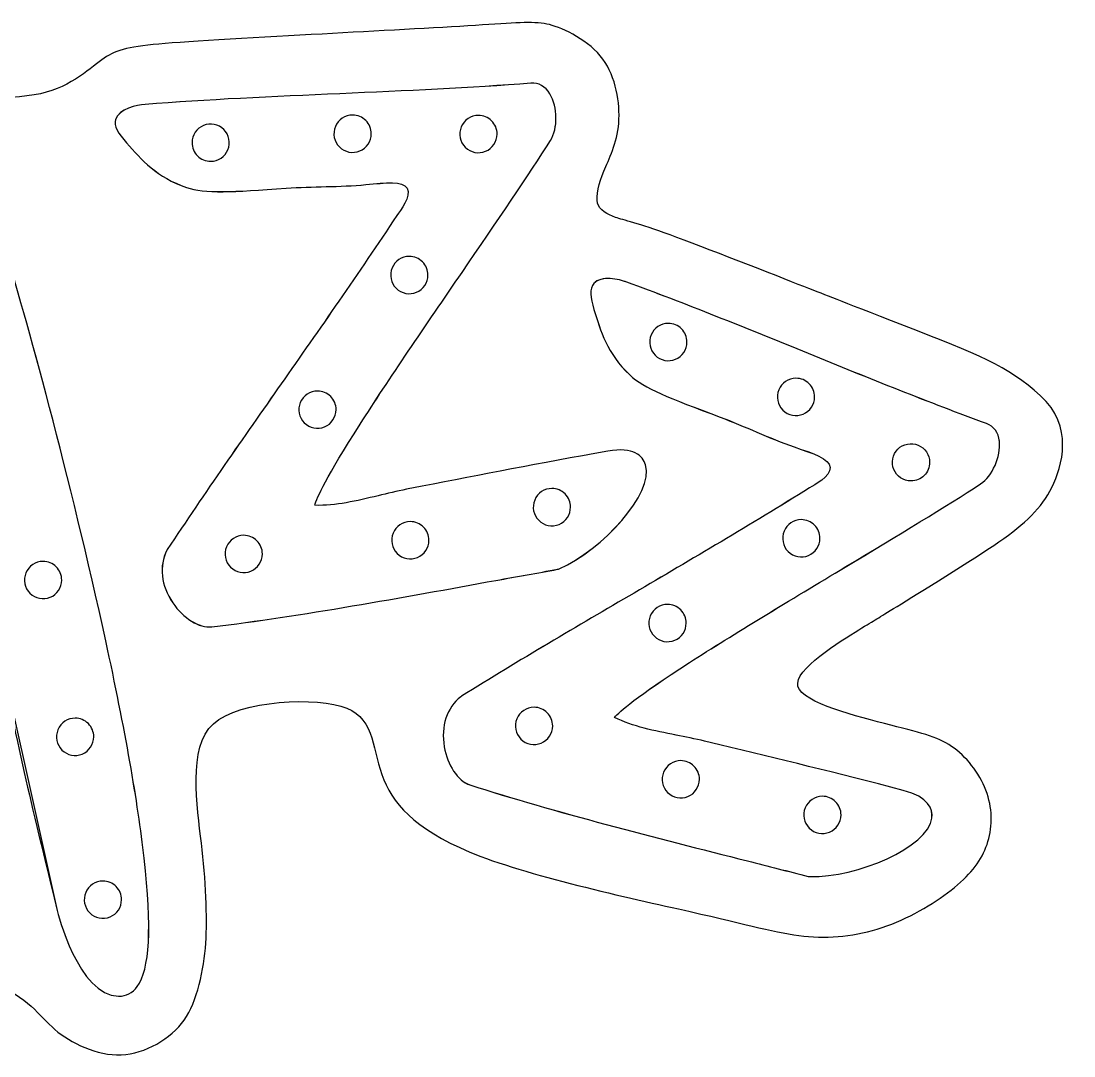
# Model space of a CAD drawing. Header units: millimetres. Extents: x 0 to 3585, y -971 to 31.
# Drawn here: x 84.28 to 108.94, y 0.1 to 24.34 of the extents above; entities that cross this region are included whole.
import ezdxf

# ---------------------------------------------------------------- set-up
doc = ezdxf.new("R2010")
doc.units = ezdxf.units.MM
for name, color, linetype in [('group_bulbs', 7, 'CONTINUOUS'), ('group_text', 7, 'CONTINUOUS'), ('Offset', 7, 'CONTINUOUS'), ('Outline', 7, 'CONTINUOUS')]:
    doc.layers.add(name, color=color, linetype=linetype)

msp = doc.modelspace()

# ---------------------------------------------------------------- linework, layer by layer
at = {"layer": 'group_bulbs', "color": 7}
for points in [[(92.042413, 22.134709)], [(94.990243, 22.127174)], [(88.71804, 21.052895)], [(93.370847, 18.825287)], [(99.437744, 17.256818)], [(102.427186, 15.973387)], [(91.220178, 15.674763)], [(105.121597, 13.567912)], [(96.710299, 13.391625)], [(93.39427, 12.617002)], [(102.552249, 12.662388)], [(89.492972, 12.295723)], [(84.79363, 11.684569)], [(99.418999, 10.67669)], [(96.291951, 8.269543)], [(85.544403, 8.013683)], [(99.72992, 7.018921)], [(103.045949, 6.185284)], [(86.193844, 4.200066)]]:
    msp.add_lwpolyline(points, close=True, dxfattribs=at)
for points in [[(89.026682, 21.798022), (88.901848, 21.922856), (88.714108, 21.960199), (88.551005, 21.89264)], [(92.042413, 22.134709), (91.865871, 22.134709), (91.706713, 22.028363), (91.639154, 21.86526)], [(92.351055, 22.006866), (92.269198, 22.088723), (92.158176, 22.134709), (92.042413, 22.134709)], [(92.478898, 21.698224), (92.478898, 21.813987), (92.432912, 21.925009), (92.351055, 22.006866)], [(94.990243, 22.127174), (94.813701, 22.127174), (94.654543, 22.020828), (94.586983, 21.857724)], [(95.298884, 21.99933), (95.217027, 22.081187), (95.106006, 22.127174), (94.990243, 22.127174)], [(95.426728, 21.690689), (95.426728, 21.806452), (95.380741, 21.917473), (95.298884, 21.99933)], [(88.551005, 21.89264), (88.387902, 21.82508), (88.281555, 21.665922), (88.281555, 21.48938)], [(89.1213, 21.322345), (89.18886, 21.485448), (89.151516, 21.673188), (89.026682, 21.798022)], [(91.639154, 21.86526), (91.571594, 21.702157), (91.608938, 21.514417), (91.733772, 21.389583)], [(94.586983, 21.857724), (94.519423, 21.694621), (94.556767, 21.506881), (94.681601, 21.382047)], [(88.281555, 21.48938), (88.281555, 21.373617), (88.327542, 21.262595), (88.409399, 21.180739)], [(92.209449, 21.294965), (92.372552, 21.362524), (92.478898, 21.521683), (92.478898, 21.698224)], [(95.157278, 21.287429), (95.320381, 21.354989), (95.426728, 21.514147), (95.426728, 21.690689)], [(88.71804, 21.052895), (88.894582, 21.052895), (89.05374, 21.159241), (89.1213, 21.322345)], [(91.733772, 21.389583), (91.858606, 21.264749), (92.046346, 21.227405), (92.209449, 21.294965)], [(94.681601, 21.382047), (94.806435, 21.257213), (94.994175, 21.21987), (95.157278, 21.287429)], [(88.409399, 21.180739), (88.491256, 21.098882), (88.602277, 21.052895), (88.71804, 21.052895)], [(93.370847, 18.825287), (93.194305, 18.825287), (93.035147, 18.718941), (92.967587, 18.555838)], [(93.679488, 18.697444), (93.597631, 18.7793), (93.48661, 18.825287), (93.370847, 18.825287)], [(92.967587, 18.555838), (92.900027, 18.392734), (92.937371, 18.204994), (93.062205, 18.08016)], [(93.807332, 18.388802), (93.807332, 18.504565), (93.761345, 18.615587), (93.679488, 18.697444)], [(93.537882, 17.985542), (93.700985, 18.053102), (93.807332, 18.21226), (93.807332, 18.388802)], [(93.062205, 18.08016), (93.187039, 17.955327), (93.374779, 17.917983), (93.537882, 17.985542)], [(99.437744, 17.256818), (99.261202, 17.256818), (99.102044, 17.150472), (99.034484, 16.987369)], [(99.746385, 17.128975), (99.664528, 17.210832), (99.553507, 17.256818), (99.437744, 17.256818)], [(99.874229, 16.820333), (99.874229, 16.936096), (99.828242, 17.047118), (99.746385, 17.128975)], [(99.034484, 16.987369), (98.966924, 16.824266), (99.004268, 16.636526), (99.129102, 16.511692)], [(99.604779, 16.417074), (99.767882, 16.484633), (99.874229, 16.643792), (99.874229, 16.820333)], [(99.129102, 16.511692), (99.253936, 16.386858), (99.441676, 16.349514), (99.604779, 16.417074)], [(102.427186, 15.973387), (102.250644, 15.973387), (102.091486, 15.86704), (102.023926, 15.703937)], [(102.735827, 15.845543), (102.65397, 15.9274), (102.542949, 15.973387), (102.427186, 15.973387)], [(102.863671, 15.536902), (102.863671, 15.652665), (102.817684, 15.763686), (102.735827, 15.845543)], [(91.220178, 15.674763), (91.043637, 15.674763), (90.884478, 15.568417), (90.816919, 15.405313)], [(91.52882, 15.546919), (91.446963, 15.628776), (91.335941, 15.674763), (91.220178, 15.674763)], [(91.656663, 15.238278), (91.656663, 15.354041), (91.610677, 15.465062), (91.52882, 15.546919)], [(102.023926, 15.703937), (101.956367, 15.540834), (101.99371, 15.353094), (102.118544, 15.22826)], [(102.594221, 15.133642), (102.757325, 15.201202), (102.863671, 15.36036), (102.863671, 15.536902)], [(90.816919, 15.405313), (90.749359, 15.24221), (90.786703, 15.05447), (90.911537, 14.929636)], [(91.387214, 14.835018), (91.550317, 14.902578), (91.656663, 15.061736), (91.656663, 15.238278)], [(102.118544, 15.22826), (102.243378, 15.103426), (102.431118, 15.066082), (102.594221, 15.133642)], [(90.911537, 14.929636), (91.036371, 14.804802), (91.224111, 14.767459), (91.387214, 14.835018)], [(104.718338, 13.837362), (104.650778, 14.000465), (104.688122, 14.188205), (104.812956, 14.313039)], [(104.812956, 14.313039), (104.93779, 14.437873), (105.125529, 14.475217), (105.288633, 14.407657)], [(105.288633, 14.407657), (105.451736, 14.340097), (105.558082, 14.180939), (105.558082, 14.004397)], [(105.121597, 13.567912), (104.945055, 13.567912), (104.785897, 13.674259), (104.718338, 13.837362)], [(105.558082, 14.004397), (105.558082, 13.888634), (105.512095, 13.777613), (105.430239, 13.695756)], [(105.430239, 13.695756), (105.348382, 13.613899), (105.23736, 13.567912), (105.121597, 13.567912)], [(96.710299, 13.391625), (96.533757, 13.391625), (96.374599, 13.285279), (96.307039, 13.122175)], [(97.018941, 13.263781), (96.937084, 13.345638), (96.826062, 13.391625), (96.710299, 13.391625)], [(96.307039, 13.122175), (96.23948, 12.959072), (96.276824, 12.771332), (96.401658, 12.646498)], [(97.146784, 12.95514), (97.146784, 13.070903), (97.100797, 13.181925), (97.018941, 13.263781)], [(96.877335, 12.55188), (97.040438, 12.61944), (97.146784, 12.778598), (97.146784, 12.95514)], [(93.39427, 12.617002), (93.217728, 12.617002), (93.05857, 12.510656), (92.991011, 12.347553)], [(93.702912, 12.489158), (93.621055, 12.571015), (93.510033, 12.617002), (93.39427, 12.617002)], [(96.401658, 12.646498), (96.526491, 12.521665), (96.714231, 12.484321), (96.877335, 12.55188)], [(102.552249, 12.662388), (102.375707, 12.662388), (102.216549, 12.556042), (102.14899, 12.392938)], [(102.860891, 12.534544), (102.779034, 12.616401), (102.668012, 12.662388), (102.552249, 12.662388)], [(92.991011, 12.347553), (92.923451, 12.184449), (92.960795, 11.996709), (93.085629, 11.871875)], [(93.830755, 12.180517), (93.830755, 12.29628), (93.784768, 12.407302), (93.702912, 12.489158)], [(102.14899, 12.392938), (102.08143, 12.229835), (102.118774, 12.042095), (102.243608, 11.917261)], [(102.988734, 12.225903), (102.988734, 12.341666), (102.942747, 12.452687), (102.860891, 12.534544)], [(89.492972, 12.295723), (89.316431, 12.295723), (89.157272, 12.189377), (89.089713, 12.026273)], [(89.801614, 12.167879), (89.719757, 12.249736), (89.608735, 12.295723), (89.492972, 12.295723)], [(89.929457, 11.859238), (89.929457, 11.975001), (89.883471, 12.086023), (89.801614, 12.167879)], [(93.561306, 11.777257), (93.724409, 11.844817), (93.830755, 12.003975), (93.830755, 12.180517)], [(102.719285, 11.822643), (102.882388, 11.890203), (102.988734, 12.049361), (102.988734, 12.225903)], [(89.089713, 12.026273), (89.022153, 11.86317), (89.059497, 11.67543), (89.184331, 11.550596)], [(89.660008, 11.455978), (89.823111, 11.523538), (89.929457, 11.682696), (89.929457, 11.859238)], [(93.085629, 11.871875), (93.210462, 11.747042), (93.398202, 11.709698), (93.561306, 11.777257)], [(102.243608, 11.917261), (102.368442, 11.792427), (102.556181, 11.755084), (102.719285, 11.822643)], [(84.79363, 11.684569), (84.617088, 11.684569), (84.45793, 11.578223), (84.39037, 11.415119)], [(85.102271, 11.556725), (85.020415, 11.638582), (84.909393, 11.684569), (84.79363, 11.684569)], [(84.39037, 11.415119), (84.322811, 11.252016), (84.360155, 11.064276), (84.484988, 10.939442)], [(85.230115, 11.248084), (85.230115, 11.363847), (85.184128, 11.474868), (85.102271, 11.556725)], [(89.184331, 11.550596), (89.309165, 11.425762), (89.496905, 11.388419), (89.660008, 11.455978)], [(84.960666, 10.844824), (85.123769, 10.912384), (85.230115, 11.071542), (85.230115, 11.248084)], [(84.484988, 10.939442), (84.609822, 10.814608), (84.797562, 10.777265), (84.960666, 10.844824)], [(99.418999, 10.67669), (99.242458, 10.67669), (99.083299, 10.570344), (99.01574, 10.407241)], [(99.727641, 10.548846), (99.645784, 10.630703), (99.534762, 10.67669), (99.418999, 10.67669)], [(99.01574, 10.407241), (98.94818, 10.244137), (98.985524, 10.056397), (99.110358, 9.931563)], [(99.855484, 10.240205), (99.855484, 10.355968), (99.809498, 10.46699), (99.727641, 10.548846)], [(99.586035, 9.836945), (99.749138, 9.904505), (99.855484, 10.063663), (99.855484, 10.240205)], [(99.110358, 9.931563), (99.235192, 9.80673), (99.422932, 9.769386), (99.586035, 9.836945)], [(96.291951, 8.269543), (96.115409, 8.269543), (95.956251, 8.163197), (95.888691, 8.000094)], [(96.600592, 8.1417), (96.518736, 8.223557), (96.407714, 8.269543), (96.291951, 8.269543)], [(96.728436, 7.833058), (96.728436, 7.948821), (96.682449, 8.059843), (96.600592, 8.1417)], [(85.544403, 8.013683), (85.367862, 8.013683), (85.208703, 7.907337), (85.141144, 7.744233)], [(85.853045, 7.885839), (85.771188, 7.967696), (85.660166, 8.013683), (85.544403, 8.013683)], [(95.888691, 8.000094), (95.821132, 7.836991), (95.858476, 7.649251), (95.983309, 7.524417)], [(85.141144, 7.744233), (85.073584, 7.58113), (85.110928, 7.39339), (85.235762, 7.268556)], [(85.980888, 7.577198), (85.980888, 7.692961), (85.934902, 7.803982), (85.853045, 7.885839)], [(96.458986, 7.429799), (96.62209, 7.497358), (96.728436, 7.656517), (96.728436, 7.833058)], [(85.711439, 7.173938), (85.874542, 7.241498), (85.980888, 7.400656), (85.980888, 7.577198)], [(95.983309, 7.524417), (96.108143, 7.399583), (96.295883, 7.362239), (96.458986, 7.429799)], [(85.235762, 7.268556), (85.360596, 7.143722), (85.548336, 7.106379), (85.711439, 7.173938)], [(99.72992, 7.018921), (99.553378, 7.018921), (99.39422, 6.912575), (99.32666, 6.749472)], [(100.038561, 6.891078), (99.956704, 6.972935), (99.845683, 7.018921), (99.72992, 7.018921)], [(99.32666, 6.749472), (99.259101, 6.586369), (99.296444, 6.398629), (99.421278, 6.273795)], [(100.166405, 6.582436), (100.166405, 6.698199), (100.120418, 6.809221), (100.038561, 6.891078)], [(99.896955, 6.179177), (100.060059, 6.246736), (100.166405, 6.405895), (100.166405, 6.582436)], [(99.421278, 6.273795), (99.546112, 6.148961), (99.733852, 6.111617), (99.896955, 6.179177)], [(103.045949, 6.185284), (102.869407, 6.185284), (102.710249, 6.078938), (102.642689, 5.915834)], [(103.35459, 6.05744), (103.272733, 6.139297), (103.161712, 6.185284), (103.045949, 6.185284)], [(103.482434, 5.748799), (103.482434, 5.864562), (103.436447, 5.975583), (103.35459, 6.05744)], [(102.642689, 5.915834), (102.575129, 5.752731), (102.612473, 5.564991), (102.737307, 5.440157)], [(103.212984, 5.345539), (103.376087, 5.413099), (103.482434, 5.572257), (103.482434, 5.748799)], [(102.737307, 5.440157), (102.862141, 5.315323), (103.049881, 5.27798), (103.212984, 5.345539)], [(86.193844, 4.200066), (86.017302, 4.200066), (85.858144, 4.09372), (85.790585, 3.930617)], [(86.502486, 4.072223), (86.420629, 4.154079), (86.309607, 4.200066), (86.193844, 4.200066)], [(86.630329, 3.763581), (86.630329, 3.879344), (86.584342, 3.990366), (86.502486, 4.072223)], [(85.790585, 3.930617), (85.723025, 3.767513), (85.760369, 3.579773), (85.885203, 3.45494)], [(86.36088, 3.360322), (86.523983, 3.427881), (86.630329, 3.587039), (86.630329, 3.763581)], [(85.885203, 3.45494), (86.010037, 3.330106), (86.197776, 3.292762), (86.36088, 3.360322)]]:
    msp.add_open_spline(points, degree=3, dxfattribs=at)
at = {"layer": 'group_text', "color": 7}
for points in [[(98.017702, 14.262797)], [(86.26132, 9.825512)], [(104.940219, 6.322393)]]:
    msp.add_lwpolyline(points, close=True, dxfattribs=at)
for points in [[(93.668546, 13.4432), (93.307218, 13.372697)], [(87.702226, 11.962636), (87.693413, 11.94501)], [(96.841183, 11.49996), (96.863215, 11.504366), (96.880841, 11.513179)], [(83.436792, 11.059316), (85.124459, 3.506677)], [(94.593898, 8.530019), (94.576272, 8.5168)], [(100.64394, 7.388751), (100.287019, 7.47688)], [(102.710561, 4.30865), (102.732593, 4.304243), (102.754625, 4.304243)], [(86.560958, 1.501747), (86.565365, 1.501747)]]:
    msp.add_lwpolyline(points, dxfattribs=at)
for points in [[(96.219875, 22.881794), (94.836252, 22.771633), (93.263153, 22.705537), (91.747338, 22.635033)], [(96.664925, 22.630627), (96.55917, 22.806885), (96.400539, 22.89942), (96.219875, 22.881794)], [(91.747338, 22.635033), (90.200678, 22.568937), (88.605546, 22.498434), (87.182266, 22.383866)], [(96.678144, 21.542236), (96.854402, 21.819842), (96.845589, 22.326583), (96.664925, 22.630627)], [(87.182266, 22.383866), (86.992789, 22.370647), (86.565365, 22.282518), (86.490455, 22.035758)], [(86.490455, 22.035758), (86.441984, 21.877126), (86.556552, 21.705275), (86.750435, 21.484953)], [(86.750435, 21.484953), (87.098544, 21.088373), (87.459872, 20.678574), (88.151683, 20.440626)], [(94.607118, 18.453322), (95.413496, 19.634248), (96.17581, 20.744671), (96.678144, 21.542236)], [(90.487096, 20.423001), (91.108404, 20.467065), (91.734119, 20.449439), (92.355427, 20.506723)], [(92.355427, 20.506723), (92.822509, 20.550787), (93.214682, 20.603665), (93.320437, 20.423001)], [(88.151683, 20.440626), (88.58792, 20.290807), (89.222448, 20.334872), (90.487096, 20.423001)], [(93.320437, 20.423001), (93.430598, 20.233524), (93.152992, 19.894228), (93.078083, 19.784067)], [(93.078083, 19.784067), (92.183576, 18.426883), (91.258223, 17.113764), (90.368122, 15.840303)], [(86.26132, 9.825512), (85.437316, 13.615051), (84.366551, 17.51475), (83.881843, 19.079036)], [(92.218827, 14.897325), (92.884199, 15.941651), (93.761081, 17.219519), (94.607118, 18.453322)], [(98.467159, 18.224187), (98.286495, 18.290284), (97.863477, 18.387225), (97.691626, 18.193342)], [(97.691626, 18.193342), (97.585871, 18.069962), (97.61231, 17.862859), (97.696032, 17.585253)], [(102.72378, 16.54974), (101.291687, 17.13139), (99.806717, 17.735072), (98.467159, 18.224187)], [(97.696032, 17.585253), (97.845851, 17.082919), (98.004483, 16.554146), (98.533256, 16.051812)], [(106.892272, 14.910544), (105.587966, 15.38644), (104.129434, 15.976903), (102.72378, 16.54974)], [(98.533256, 16.051812), (98.868145, 15.730142), (99.463014, 15.50982), (100.648347, 15.06477)], [(90.368122, 15.840303), (89.491241, 14.588874), (88.583514, 13.293381), (87.702226, 11.962636)], [(100.648347, 15.06477), (101.229997, 14.844448), (101.794021, 14.571248), (102.384484, 14.364146)], [(91.156875, 12.998149), (91.205346, 13.178813), (91.421261, 13.650302), (92.218827, 14.897325)], [(107.19191, 14.496339), (107.169878, 14.703441), (107.064123, 14.848854), (106.892272, 14.910544)], [(98.903397, 13.945534), (98.832893, 14.157043), (98.630197, 14.377365), (98.017702, 14.262797)], [(102.384484, 14.364146), (102.829535, 14.20992), (103.208488, 14.095353), (103.226114, 13.883844)], [(106.751266, 13.500483), (107.024465, 13.676741), (107.231568, 14.143824), (107.19191, 14.496339)], [(98.017702, 14.262797), (96.404945, 13.980785), (95.078607, 13.720805), (93.668546, 13.4432)], [(96.880841, 11.513179), (97.889915, 11.949416), (99.106093, 13.280161), (98.903397, 13.945534)], [(103.226114, 13.883844), (103.24374, 13.663522), (102.855973, 13.474045), (102.741406, 13.403542)], [(93.307218, 13.372697), (93.078083, 13.328632), (92.857761, 13.275755), (92.641845, 13.222878)], [(102.741406, 13.403542), (101.36219, 12.544286), (99.974161, 11.729094), (98.634604, 10.944748)], [(103.583036, 11.552837), (104.808026, 12.288712), (105.962513, 12.98493), (106.751266, 13.500483)], [(92.641845, 13.222878), (92.130698, 13.099497), (91.650396, 12.98493), (91.156875, 12.998149)], [(87.693413, 11.94501), (87.503936, 11.579276), (87.556814, 11.116599), (87.830013, 10.715613)], [(95.400277, 11.23998), (95.893798, 11.328108), (96.378506, 11.416237), (96.841183, 11.49996)], [(99.930097, 9.314365), (100.970017, 9.984144), (102.296355, 10.78171), (103.583036, 11.552837)], [(88.746552, 10.151589), (90.799953, 10.39835), (93.245528, 10.847806), (95.400277, 11.23998)], [(98.634604, 10.944748), (97.317078, 10.173621), (95.951082, 9.371649), (94.593898, 8.530019)], [(87.830013, 10.715613), (88.076773, 10.349879), (88.446914, 10.120744), (88.746552, 10.151589)], [(87.160234, 4.736074), (87.014821, 6.04038), (86.710777, 7.754486), (86.26132, 9.825512)], [(98.176334, 8.032091), (98.295308, 8.173097), (98.687481, 8.512393), (99.930097, 9.314365)], [(94.576272, 8.5168), (94.250196, 8.261226), (94.104783, 7.824989), (94.188506, 7.344687)], [(99.61724, 7.617886), (99.101686, 7.719234), (98.616978, 7.816176), (98.176334, 8.032091)], [(100.287019, 7.47688), (100.06229, 7.529757), (99.837562, 7.573822), (99.61724, 7.617886)], [(94.188506, 7.344687), (94.263415, 6.908449), (94.501363, 6.551527), (94.787782, 6.450179)], [(104.940219, 6.322393), (103.358307, 6.736598), (102.040782, 7.053862), (100.64394, 7.388751)], [(94.787782, 6.450179), (96.75746, 5.820058), (99.167783, 5.207563), (101.291687, 4.669978)], [(105.609998, 5.674646), (105.636437, 5.881749), (105.543902, 6.168167), (104.940219, 6.322393)], [(102.754625, 4.304243), (103.856235, 4.282211), (105.517463, 4.982835), (105.609998, 5.674646)], [(86.997196, 1.730882), (87.292427, 2.127462), (87.345304, 3.110098), (87.160234, 4.736074)], [(101.291687, 4.669978), (101.776395, 4.546597), (102.252291, 4.427623), (102.710561, 4.30865)], [(85.124459, 3.506677), (85.128865, 3.484645), (85.622386, 1.51056), (86.560958, 1.501747)], [(86.565365, 1.501747), (86.737216, 1.501747), (86.887035, 1.581063), (86.997196, 1.730882)]]:
    msp.add_open_spline(points, degree=3, dxfattribs=at)
at = {"layer": 'Offset', "color": 7}
for points in [[(96.219473, 22.882117)], [(98.076001, 18.306237)]]:
    msp.add_lwpolyline(points, close=True, dxfattribs=at)
for points in [[(93.667989, 13.443387), (93.306842, 13.373109)], [(87.702165, 11.961691), (87.692405, 11.944122)], [(96.840265, 11.499028), (96.86369, 11.504884), (96.881258, 11.512693)], [(94.593336, 8.529781), (94.575767, 8.516115)], [(100.643102, 7.389715), (100.287807, 7.477562)], [(102.710447, 4.309194), (102.731924, 4.303338), (102.755349, 4.303338)], [(86.560149, 1.501977), (86.566005, 1.501977)]]:
    msp.add_lwpolyline(points, dxfattribs=at)
for points in [[(96.219473, 22.882117), (94.835853, 22.771957), (93.26287, 22.704695), (91.747057, 22.634192)], [(96.664567, 22.630288), (96.558813, 22.806545), (96.400137, 22.899743), (96.219473, 22.882117)], [(91.747057, 22.634192), (90.200402, 22.568096), (88.606167, 22.498882), (87.182889, 22.384315)], [(96.678232, 21.542931), (96.854489, 21.820535), (96.845231, 22.326244), (96.664567, 22.630288)], [(87.182889, 22.384315), (86.993412, 22.371095), (86.56478, 22.281637), (86.489871, 22.034876)], [(86.489871, 22.034876), (86.4414, 21.876245), (86.555624, 21.704687), (86.749507, 21.484365)], [(86.749507, 21.484365), (87.097615, 21.087787), (87.459357, 20.677903), (88.151163, 20.439956)], [(94.606983, 18.452649), (95.41336, 19.633572), (96.175903, 20.745366), (96.678232, 21.542931)], [(90.487909, 20.422386), (91.109216, 20.46645), (91.734829, 20.449046), (92.356136, 20.506329)], [(92.356136, 20.506329), (92.823218, 20.550394), (93.214752, 20.60305), (93.320506, 20.422386)], [(88.151163, 20.439956), (88.5874, 20.290137), (89.223266, 20.334257), (90.487909, 20.422386)], [(93.320506, 20.422386), (93.430667, 20.23291), (93.153344, 19.894188), (93.078434, 19.784027)], [(93.078434, 19.784027), (92.183933, 18.426847), (91.258925, 17.114107), (90.368829, 15.840648)], [(86.261468, 9.82602), (85.437465, 13.61555), (84.366481, 17.515012), (83.881773, 19.079295)], [(92.219484, 14.897752), (92.884855, 15.942076), (93.760947, 17.218848), (94.606983, 18.452649)], [(98.075984, 18.306237), (97.926165, 18.314498), (97.777333, 18.289952), (97.691408, 18.193011)], [(98.466438, 18.224245), (98.376106, 18.257293), (98.22582, 18.297974), (98.076001, 18.306237)], [(97.691408, 18.193011), (97.585653, 18.06963), (97.61159, 17.863492), (97.69533, 17.585887)], [(102.724116, 16.549286), (101.292025, 17.130934), (99.80599, 17.735131), (98.466438, 18.224245)], [(97.69533, 17.585887), (97.845148, 17.083554), (98.00404, 16.553816), (98.532812, 16.051483)], [(106.891991, 14.911417), (105.587691, 15.387311), (104.129765, 15.976449), (102.724116, 16.549286)], [(98.532812, 16.051483), (98.867701, 15.729813), (99.463632, 15.510688), (100.648959, 15.065638)], [(90.368829, 15.840648), (89.491949, 14.589222), (88.583452, 13.292434), (87.702165, 11.961691)], [(100.648959, 15.065638), (101.230608, 14.845316), (101.793975, 14.571912), (102.384437, 14.36481)], [(91.157502, 12.998293), (91.205973, 13.178956), (91.421919, 13.650732), (92.219484, 14.897752)], [(107.192625, 14.495605), (107.170592, 14.702707), (107.063842, 14.849727), (106.891991, 14.911417)], [(98.903706, 13.945094), (98.833203, 14.156602), (98.629912, 14.377864), (98.017422, 14.263297)], [(102.384437, 14.36481), (102.829487, 14.210585), (103.208194, 14.096085), (103.22582, 13.884576)], [(106.751435, 13.5), (107.024634, 13.676257), (107.232283, 14.143091), (107.192625, 14.495605)], [(98.017422, 14.263297), (96.404667, 13.981285), (95.078048, 13.720992), (93.667989, 13.443387)], [(96.881258, 11.512693), (97.890332, 11.94893), (99.106402, 13.279723), (98.903706, 13.945094)], [(103.22582, 13.884576), (103.243445, 13.664255), (102.856252, 13.474846), (102.741685, 13.404343)], [(93.306842, 13.373109), (93.077707, 13.329044), (92.857064, 13.275669), (92.641153, 13.222792)], [(102.741685, 13.404343), (101.362471, 12.545089), (99.973879, 11.728957), (98.634323, 10.944612)], [(103.583067, 11.553688), (104.808056, 12.289562), (105.962687, 12.984447), (106.751435, 13.5)], [(92.641153, 13.222792), (92.130007, 13.099412), (91.651023, 12.985073), (91.157502, 12.998293)], [(87.692405, 11.944122), (87.502928, 11.578388), (87.555858, 11.117194), (87.829057, 10.716209)], [(95.399564, 11.23939), (95.893084, 11.327518), (96.37759, 11.415305), (96.840265, 11.499028)], [(99.930564, 9.314552), (100.970478, 9.984329), (102.296392, 10.782563), (103.583067, 11.553688)], [(88.746578, 10.152032), (90.799973, 10.398792), (93.244821, 10.847217), (95.399564, 11.23939)], [(83.436679, 11.05979), (84.322372, 6.798772), (84.323337, 6.798457), (85.125304, 3.506853)], [(98.634323, 10.944612), (97.316799, 10.173487), (95.950518, 9.371409), (94.593336, 8.529781)], [(87.829057, 10.716209), (88.075818, 10.350475), (88.446941, 10.121187), (88.746578, 10.152032)], [(87.159464, 4.736719), (87.014052, 6.041023), (86.710924, 7.754998), (86.261468, 9.82602)], [(98.175565, 8.031978), (98.294539, 8.172984), (98.68795, 8.512582), (99.930564, 9.314552)], [(94.575767, 8.516115), (94.249691, 8.260543), (94.105517, 7.825116), (94.189239, 7.344815)], [(99.616262, 7.618118), (99.100709, 7.719466), (98.616208, 7.816063), (98.175565, 8.031978)], [(100.287807, 7.477562), (100.063083, 7.530439), (99.836584, 7.574054), (99.616262, 7.618118)], [(94.189239, 7.344815), (94.264149, 6.908578), (94.502136, 6.55207), (94.788554, 6.450722)], [(104.939826, 6.321879), (103.357916, 6.736083), (102.039942, 7.054826), (100.643102, 7.389715)], [(94.788554, 6.450722), (96.758226, 5.820603), (99.167326, 5.20793), (101.291223, 4.670345)], [(105.609419, 5.673759), (105.635858, 5.880861), (105.543508, 6.167654), (104.939826, 6.321879)], [(102.755349, 4.303338), (103.856958, 4.281306), (105.516884, 4.98195), (105.609419, 5.673759)], [(86.997435, 1.730381), (87.292666, 2.12696), (87.344534, 3.110746), (87.159464, 4.736719)], [(101.291223, 4.670345), (101.775931, 4.546965), (102.252183, 4.428168), (102.710447, 4.309194)], [(85.125304, 3.506853), (85.12971, 3.484821), (85.621579, 1.51079), (86.560149, 1.501977)], [(86.566005, 1.501977), (86.737856, 1.501977), (86.887274, 1.580562), (86.997435, 1.730381)]]:
    msp.add_open_spline(points, degree=3, dxfattribs=at)
at = {"layer": 'Outline', "color": 7}
for points in [[(95.082585, 24.245481), (94.244916, 24.192733), (92.84867, 24.116712), (91.575178, 24.047125)], [(96.654935, 24.254152), (96.327466, 24.337076), (95.920249, 24.298229), (95.082585, 24.245481)], [(97.904434, 23.447573), (97.600169, 23.870744), (96.982404, 24.171227), (96.654935, 24.254152)], [(91.575178, 24.047125), (90.301686, 23.977539), (88.461931, 23.876707), (87.651146, 23.811737)], [(87.651146, 23.811737), (86.840361, 23.746766), (86.518034, 23.674334), (86.225464, 23.471497)], [(86.225464, 23.471497), (85.932894, 23.268658), (85.475074, 22.8002), (84.729676, 22.635665)], [(98.275527, 21.949056), (98.312876, 22.422641), (98.208699, 23.024402), (97.904434, 23.447573)], [(84.729676, 22.635665), (83.984279, 22.47113), (82.444946, 22.501012), (81.720624, 22.811692)], [(97.928634, 20.821222), (98.040069, 21.094131), (98.238173, 21.475471), (98.275527, 21.949056)], [(97.776947, 20.076252), (97.735606, 20.235189), (97.8172, 20.548312), (97.928634, 20.821222)], [(98.202547, 19.740919), (98.010365, 19.80721), (97.818284, 19.917315), (97.776947, 20.076252)], [(99.480481, 19.329242), (98.714822, 19.608118), (98.394734, 19.674628), (98.202547, 19.740919)], [(102.613693, 18.119182), (101.967824, 18.37322), (100.246144, 19.050367), (99.480481, 19.329242)], [(104.968266, 17.201298), (103.26014, 17.864888), (103.259563, 17.865145), (102.613693, 18.119182)], [(108.155744, 15.564418), (107.373812, 16.266772), (106.676391, 16.537708), (104.968266, 17.201298)], [(108.421342, 13.419039), (108.664983, 13.911692), (108.937675, 14.862063), (108.155744, 15.564418)], [(107.181792, 12.144118), (107.803338, 12.572473), (108.177696, 12.926386), (108.421342, 13.419039)], [(104.795886, 10.631724), (105.277219, 10.927458), (106.560251, 11.715763), (107.181792, 12.144118)], [(103.895994, 10.080777), (104.314055, 10.335689), (104.314553, 10.335991), (104.795886, 10.631724)], [(102.474075, 8.758411), (102.363619, 9.146412), (103.477933, 9.825864), (103.895994, 10.080777)], [(104.651051, 7.848818), (103.876513, 8.044681), (102.584536, 8.370412), (102.474075, 8.758411)], [(88.782892, 7.88287), (89.392435, 8.43763), (91.239147, 8.526868), (91.906401, 8.251189)], [(91.906401, 8.251189), (92.573655, 7.975509), (92.507224, 7.220648), (92.772086, 6.572718)], [(88.50195, 5.08707), (88.400761, 5.93821), (88.173349, 7.32811), (88.782892, 7.88287)], [(106.134968, 7.309105), (105.800704, 7.557209), (105.425593, 7.652955), (104.651051, 7.848818)], [(106.90268, 6.25058), (106.763467, 6.660191), (106.469231, 7.061), (106.134968, 7.309105)], [(92.772086, 6.572718), (93.036953, 5.924788), (93.627261, 5.317204), (95.04372, 4.777305)], [(106.90149, 5.057272), (107.025919, 5.421694), (107.041906, 5.840968), (106.90268, 6.25058)], [(88.603069, 2.743059), (88.645556, 3.35626), (88.603069, 4.23593), (88.50195, 5.08707)], [(106.138511, 4.051474), (106.543387, 4.383201), (106.777065, 4.692851), (106.90149, 5.057272)], [(95.04372, 4.777305), (96.460179, 4.237407), (98.929306, 3.717512), (100.20033, 3.427419)], [(104.556466, 3.149446), (105.157218, 3.366344), (105.733629, 3.719747), (106.138511, 4.051474)], [(100.20033, 3.427419), (101.471359, 3.137326), (102.118031, 2.946157), (102.724352, 2.899445)], [(102.724352, 2.899445), (103.330674, 2.852734), (103.95571, 2.932549), (104.556466, 3.149446)], [(88.099096, 0.944274), (88.404903, 1.374418), (88.560582, 2.129857), (88.603069, 2.743059)], [(83.628578, 1.792533), (84.425456, 1.516444), (84.706653, 1.031161), (85.069078, 0.722716)], [(86.622353, 0.128779), (87.184509, 0.152687), (87.793289, 0.514131), (88.099096, 0.944274)], [(85.069078, 0.722716), (85.431508, 0.41427), (86.060197, 0.104872), (86.622353, 0.128779)]]:
    msp.add_open_spline(points, degree=3, dxfattribs=at)

doc.saveas('drawing.dxf')
